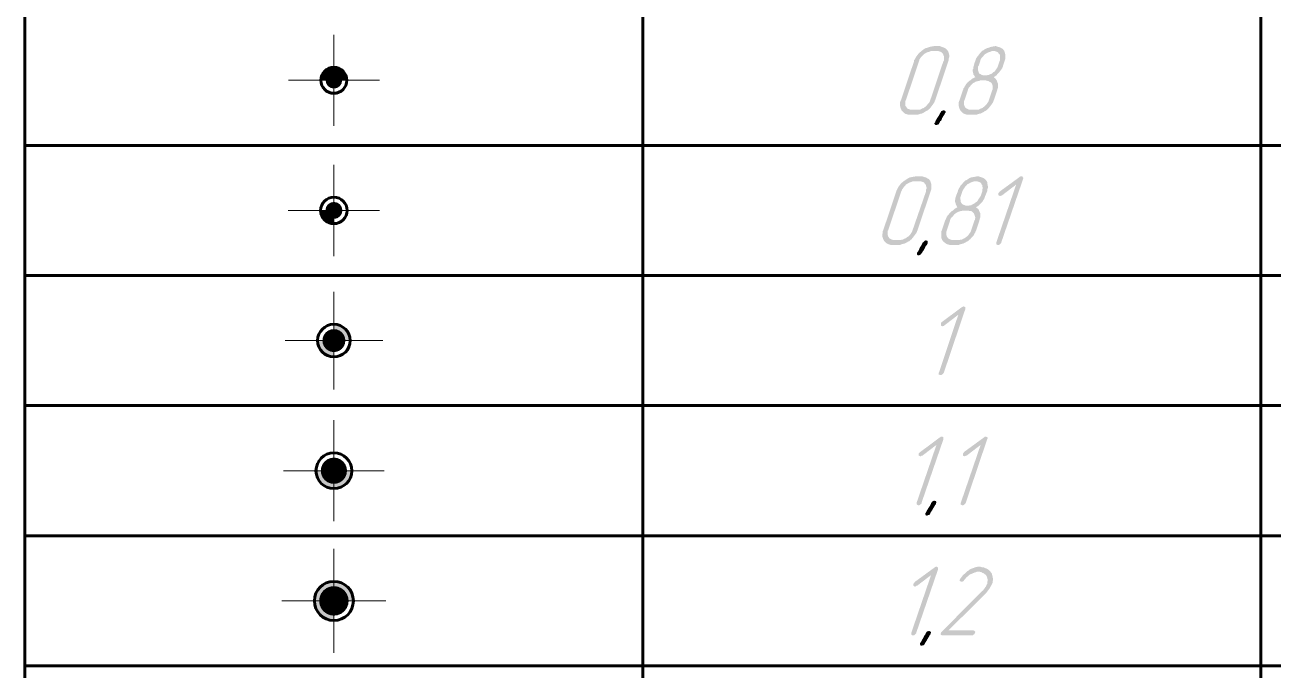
# Model space of a CAD drawing. Extents: x 346 to 4955, y 45 to 639.
# Drawn here: x 1198.1 to 1274.5, y 122.7 to 162.2 of the extents above; entities that cross this region are included whole.
import ezdxf

# ---------------------------------------------------------------- set-up
doc = ezdxf.new("R2010")
doc.units = 0
doc.header["$MEASUREMENT"] = 0
doc.layers.add('PDF _Геометрия', color=7, linetype='CONTINUOUS')
doc.layers.add('PDF _Сплошная заливка', color=7, linetype='CONTINUOUS')

msp = doc.modelspace()

# ---------------------------------------------------------------- hatches: boundary and pattern name
at = {"layer": 'PDF _Сплошная заливка', "transparency": 33554559}
h = msp.add_hatch(color=256, dxfattribs=at)
h.paths.add_polyline_path([(1253.967, 160.611), (1253.612, 160.611), (1253.562, 160.611), (1253.511, 160.586), (1253.435, 160.561), (1253.334, 160.535), (1253.258, 160.485), (1253.157, 160.434), (1253.157, 160.434), (1253.132, 160.409), (1253.081, 160.358), (1253.03, 160.308), (1252.98, 160.257), (1252.929, 160.181), (1252.878, 160.105), (1252.853, 160.004), (1252.043, 157.599), (1252.043, 157.599), (1252.018, 157.573), (1252.018, 157.523), (1252.018, 157.472), (1252.018, 157.396), (1252.018, 157.32), (1252.018, 157.244), (1252.069, 157.194), (1252.069, 157.168), (1252.094, 157.168), (1252.119, 157.118), (1252.145, 157.092), (1252.195, 157.067), (1252.271, 157.042), (1252.347, 157.017), (1252.423, 157.017), (1252.777, 157.017), (1252.828, 157.017), (1252.878, 157.017), (1252.954, 157.042), (1253.03, 157.092), (1253.132, 157.118), (1253.207, 157.194), (1253.233, 157.194), (1253.258, 157.219), (1253.283, 157.244), (1253.334, 157.295), (1253.385, 157.371), (1253.461, 157.447), (1253.511, 157.523), (1253.536, 157.599), (1254.346, 160.004), (1254.372, 160.029), (1254.372, 160.054), (1254.372, 160.105), (1254.372, 160.156), (1254.372, 160.232), (1254.372, 160.308), (1254.346, 160.358), (1254.321, 160.434), (1254.321, 160.434), (1254.296, 160.459), (1254.27, 160.485), (1254.22, 160.535), (1254.194, 160.561), (1254.119, 160.586), (1254.043, 160.611)], flags=0)
h.paths.add_polyline_path([(1254.119, 160.915), (1254.194, 160.89), (1254.27, 160.864), (1254.346, 160.839), (1254.448, 160.789), (1254.523, 160.738), (1254.599, 160.662), (1254.599, 160.637), (1254.625, 160.611), (1254.65, 160.561), (1254.675, 160.485), (1254.701, 160.383), (1254.701, 160.257), (1254.675, 160.156), (1254.675, 160.08), (1254.65, 160.004), (1253.84, 157.599), (1253.84, 157.599), (1253.84, 157.599), (1253.815, 157.573), (1253.815, 157.548), (1253.79, 157.472), (1253.739, 157.396), (1253.663, 157.295), (1253.587, 157.194), (1253.486, 157.067), (1253.359, 156.966), (1253.334, 156.966), (1253.334, 156.966), (1253.309, 156.941), (1253.283, 156.941), (1253.207, 156.89), (1253.132, 156.839), (1253.03, 156.789), (1252.904, 156.763), (1252.777, 156.713), (1252.625, 156.713), (1252.322, 156.713), (1252.271, 156.713), (1252.195, 156.713), (1252.119, 156.738), (1252.018, 156.763), (1251.942, 156.814), (1251.866, 156.89), (1251.79, 156.966), (1251.765, 156.991), (1251.765, 157.017), (1251.74, 157.067), (1251.714, 157.143), (1251.689, 157.244), (1251.689, 157.346), (1251.689, 157.472), (1251.714, 157.548), (1251.74, 157.599), (1252.549, 160.004), (1252.549, 160.029), (1252.549, 160.029), (1252.549, 160.054), (1252.575, 160.08), (1252.6, 160.13), (1252.651, 160.232), (1252.727, 160.333), (1252.803, 160.434), (1252.904, 160.535), (1253.03, 160.637), (1253.03, 160.637), (1253.03, 160.662), (1253.056, 160.662), (1253.081, 160.687), (1253.157, 160.738), (1253.258, 160.789), (1253.359, 160.814), (1253.486, 160.864), (1253.612, 160.89), (1253.764, 160.915), (1254.093, 160.915)], flags=0)
h = msp.add_hatch(color=256, dxfattribs=at)
h.paths.add_polyline_path([(1257.409, 160.611), (1257.358, 160.611), (1257.307, 160.611), (1257.257, 160.586), (1257.181, 160.561), (1257.105, 160.535), (1257.004, 160.485), (1256.928, 160.434), (1256.902, 160.434), (1256.877, 160.409), (1256.826, 160.358), (1256.801, 160.308), (1256.751, 160.257), (1256.675, 160.181), (1256.624, 160.105), (1256.599, 160.004), (1256.498, 159.7), (1256.498, 159.7), (1256.472, 159.675), (1256.472, 159.624), (1256.472, 159.548), (1256.472, 159.497), (1256.472, 159.421), (1256.498, 159.346), (1256.523, 159.27), (1256.523, 159.27), (1256.548, 159.244), (1256.573, 159.219), (1256.624, 159.194), (1256.675, 159.168), (1256.725, 159.143), (1256.801, 159.118), (1256.902, 159.118), (1256.928, 159.118), (1256.978, 159.118), (1257.054, 159.143), (1257.105, 159.143), (1257.206, 159.194), (1257.282, 159.219), (1257.358, 159.27), (1257.383, 159.295), (1257.409, 159.32), (1257.459, 159.346), (1257.51, 159.396), (1257.56, 159.472), (1257.611, 159.548), (1257.662, 159.624), (1257.687, 159.7), (1257.788, 160.004), (1257.813, 160.029), (1257.813, 160.054), (1257.813, 160.105), (1257.813, 160.156), (1257.813, 160.232), (1257.813, 160.308), (1257.813, 160.383), (1257.763, 160.434), (1257.763, 160.434), (1257.738, 160.459), (1257.712, 160.485), (1257.687, 160.535), (1257.636, 160.561), (1257.56, 160.586), (1257.485, 160.611)], flags=0)
h.paths.add_polyline_path([(1256.928, 158.814), (1256.599, 158.814), (1256.548, 158.789), (1256.472, 158.789), (1256.422, 158.763), (1256.32, 158.738), (1256.244, 158.687), (1256.143, 158.637), (1256.143, 158.611), (1256.118, 158.611), (1256.067, 158.561), (1256.017, 158.51), (1255.966, 158.434), (1255.915, 158.384), (1255.865, 158.308), (1255.839, 158.206), (1255.637, 157.599), (1255.637, 157.599), (1255.612, 157.573), (1255.612, 157.523), (1255.612, 157.472), (1255.612, 157.396), (1255.612, 157.32), (1255.637, 157.244), (1255.662, 157.194), (1255.662, 157.168), (1255.688, 157.168), (1255.713, 157.118), (1255.764, 157.092), (1255.814, 157.067), (1255.865, 157.042), (1255.941, 157.017), (1256.042, 157.017), (1256.371, 157.017), (1256.422, 157.017), (1256.472, 157.017), (1256.548, 157.042), (1256.624, 157.092), (1256.725, 157.118), (1256.801, 157.194), (1256.826, 157.194), (1256.852, 157.219), (1256.877, 157.244), (1256.928, 157.295), (1257.004, 157.371), (1257.054, 157.447), (1257.105, 157.523), (1257.13, 157.599), (1257.333, 158.206), (1257.333, 158.206), (1257.358, 158.257), (1257.358, 158.282), (1257.358, 158.358), (1257.358, 158.409), (1257.358, 158.485), (1257.333, 158.561), (1257.307, 158.637), (1257.282, 158.637), (1257.282, 158.662), (1257.257, 158.687), (1257.206, 158.713), (1257.155, 158.738), (1257.105, 158.789), (1257.029, 158.789)], flags=0)
h.paths.add_polyline_path([(1257.56, 160.915), (1257.636, 160.89), (1257.712, 160.864), (1257.813, 160.839), (1257.889, 160.789), (1257.991, 160.738), (1258.041, 160.662), (1258.067, 160.637), (1258.067, 160.611), (1258.092, 160.561), (1258.117, 160.485), (1258.142, 160.383), (1258.142, 160.257), (1258.142, 160.156), (1258.117, 160.08), (1258.092, 160.004), (1257.991, 159.7), (1257.991, 159.7), (1257.991, 159.675), (1257.991, 159.675), (1257.965, 159.624), (1257.94, 159.548), (1257.864, 159.447), (1257.788, 159.346), (1257.687, 159.244), (1257.586, 159.118), (1257.434, 159.016), (1257.434, 158.991), (1257.459, 158.991), (1257.485, 158.966), (1257.535, 158.915), (1257.56, 158.89), (1257.611, 158.814), (1257.636, 158.738), (1257.662, 158.662), (1257.662, 158.662), (1257.687, 158.637), (1257.687, 158.586), (1257.687, 158.535), (1257.687, 158.46), (1257.687, 158.384), (1257.662, 158.308), (1257.636, 158.206), (1257.434, 157.599), (1257.434, 157.599), (1257.434, 157.599), (1257.409, 157.573), (1257.409, 157.548), (1257.383, 157.472), (1257.333, 157.396), (1257.257, 157.295), (1257.181, 157.194), (1257.08, 157.067), (1256.953, 156.966), (1256.953, 156.966), (1256.928, 156.966), (1256.928, 156.941), (1256.877, 156.941), (1256.826, 156.89), (1256.725, 156.839), (1256.624, 156.789), (1256.498, 156.763), (1256.371, 156.713), (1256.219, 156.713), (1255.915, 156.713), (1255.865, 156.713), (1255.789, 156.713), (1255.713, 156.738), (1255.637, 156.763), (1255.536, 156.814), (1255.46, 156.89), (1255.384, 156.966), (1255.384, 156.991), (1255.359, 157.017), (1255.333, 157.067), (1255.308, 157.143), (1255.283, 157.244), (1255.283, 157.346), (1255.283, 157.472), (1255.308, 157.548), (1255.333, 157.599), (1255.536, 158.206), (1255.536, 158.206), (1255.561, 158.257), (1255.561, 158.308), (1255.612, 158.358), (1255.637, 158.434), (1255.688, 158.51), (1255.738, 158.586), (1255.814, 158.662), (1255.814, 158.687), (1255.865, 158.713), (1255.89, 158.738), (1255.941, 158.789), (1256.017, 158.839), (1256.093, 158.915), (1256.194, 158.966), (1256.295, 159.016), (1256.27, 159.016), (1256.27, 159.042), (1256.244, 159.092), (1256.219, 159.143), (1256.168, 159.194), (1256.168, 159.27), (1256.143, 159.371), (1256.143, 159.472), (1256.143, 159.472), (1256.143, 159.497), (1256.168, 159.523), (1256.168, 159.599), (1256.194, 159.675), (1256.219, 159.751), (1256.244, 159.877), (1256.295, 160.004), (1256.295, 160.029), (1256.295, 160.029), (1256.32, 160.054), (1256.32, 160.08), (1256.346, 160.156), (1256.396, 160.232), (1256.472, 160.333), (1256.548, 160.434), (1256.649, 160.561), (1256.776, 160.662), (1256.776, 160.662), (1256.801, 160.662), (1256.801, 160.662), (1256.826, 160.687), (1256.902, 160.738), (1257.004, 160.789), (1257.105, 160.814), (1257.231, 160.864), (1257.358, 160.89), (1257.51, 160.915), (1257.535, 160.915)], flags=0)
for points in [[(1216.991, 158.823), (1216.188, 158.823), (1216.215, 159.031), (1216.295, 159.225), (1216.423, 159.392), (1216.589, 159.519), (1216.783, 159.6), (1216.991, 159.627)], [(1216.991, 158.823), (1216.483, 158.823), (1216.522, 159.017), (1216.632, 159.183), (1216.797, 159.292), (1216.991, 159.331)], [(1216.991, 158.823), (1216.991, 159.627), (1217.2, 159.6), (1217.394, 159.519), (1217.56, 159.392), (1217.688, 159.225), (1217.768, 159.031), (1217.795, 158.823)], [(1216.991, 158.823), (1216.991, 159.331), (1217.186, 159.292), (1217.351, 159.183), (1217.461, 159.017), (1217.5, 158.823)], [(1254.397, 156.966), (1254.448, 156.966), (1254.448, 156.941), (1254.473, 156.915), (1254.473, 156.89), (1254.473, 156.839), (1254.473, 156.839), (1254.473, 156.839), (1254.448, 156.814), (1254.448, 156.789), (1254.422, 156.763), (1254.397, 156.713), (1254.346, 156.637), (1254.27, 156.51), (1254.22, 156.384), (1254.194, 156.333), (1254.144, 156.308), (1254.144, 156.257), (1254.119, 156.232), (1254.093, 156.206), (1254.093, 156.206), (1254.068, 156.156), (1254.043, 156.131), (1254.017, 156.105), (1253.967, 156.105), (1253.941, 156.08), (1253.916, 156.08), (1253.865, 156.08), (1253.84, 156.105), (1253.815, 156.131), (1253.79, 156.156), (1253.79, 156.181), (1253.79, 156.206), (1253.815, 156.232), (1253.815, 156.232), (1253.815, 156.232), (1253.84, 156.257), (1253.84, 156.282), (1253.865, 156.333), (1253.916, 156.434), (1253.992, 156.561), (1254.068, 156.662), (1254.093, 156.713), (1254.119, 156.763), (1254.144, 156.814), (1254.169, 156.839), (1254.169, 156.839), (1254.169, 156.865), (1254.194, 156.89), (1254.22, 156.941), (1254.27, 156.941), (1254.296, 156.966), (1254.346, 156.991), (1254.372, 156.991)], [(1259.205, 152.915), (1259.205, 152.89), (1259.231, 152.865), (1259.231, 152.839), (1259.231, 152.789), (1257.889, 148.89), (1257.889, 148.89), (1257.889, 148.865), (1257.839, 148.814), (1257.813, 148.789), (1257.788, 148.764), (1257.738, 148.738), (1257.687, 148.738), (1257.662, 148.738), (1257.611, 148.764), (1257.611, 148.764), (1257.586, 148.789), (1257.586, 148.84), (1257.586, 148.89), (1258.801, 152.434), (1257.94, 151.776), (1257.915, 151.776), (1257.889, 151.751), (1257.864, 151.751), (1257.813, 151.726), (1257.813, 151.726), (1257.788, 151.751), (1257.763, 151.751), (1257.738, 151.776), (1257.712, 151.776), (1257.712, 151.801), (1257.712, 151.852), (1257.712, 151.877), (1257.712, 151.903), (1257.738, 151.928), (1257.763, 151.953), (1257.788, 152.004), (1259.003, 152.89), (1259.003, 152.89), (1259.028, 152.915), (1259.079, 152.941), (1259.129, 152.941), (1259.155, 152.941)], [(1216.991, 150.85), (1216.991, 150.033), (1216.78, 150.061), (1216.583, 150.142), (1216.414, 150.272), (1216.284, 150.441), (1216.203, 150.638), (1216.175, 150.85)], [(1216.991, 150.85), (1216.991, 150.329), (1216.792, 150.368), (1216.623, 150.481), (1216.51, 150.65), (1216.471, 150.85)], [(1253.334, 148.991), (1253.359, 148.991), (1253.385, 148.966), (1253.385, 148.941), (1253.385, 148.916), (1253.385, 148.89), (1253.385, 148.865), (1253.385, 148.865), (1253.385, 148.84), (1253.359, 148.814), (1253.359, 148.789), (1253.334, 148.738), (1253.258, 148.662), (1253.207, 148.536), (1253.132, 148.409), (1253.106, 148.359), (1253.081, 148.333), (1253.056, 148.283), (1253.03, 148.257), (1253.03, 148.232), (1253.005, 148.232), (1252.98, 148.181), (1252.954, 148.156), (1252.929, 148.131), (1252.904, 148.131), (1252.853, 148.105), (1252.828, 148.105), (1252.777, 148.105), (1252.752, 148.131), (1252.727, 148.156), (1252.727, 148.181), (1252.727, 148.207), (1252.727, 148.232), (1252.727, 148.257), (1252.727, 148.257), (1252.727, 148.257), (1252.752, 148.283), (1252.752, 148.308), (1252.803, 148.359), (1252.853, 148.46), (1252.904, 148.586), (1252.98, 148.688), (1253.005, 148.738), (1253.03, 148.789), (1253.056, 148.84), (1253.081, 148.865), (1253.081, 148.89), (1253.106, 148.89), (1253.132, 148.916), (1253.157, 148.966), (1253.182, 148.966), (1253.207, 148.991), (1253.258, 149.017), (1253.283, 149.017)], [(1255.662, 144.941), (1255.688, 144.941), (1255.688, 144.89), (1255.688, 144.865), (1255.688, 144.814), (1254.372, 140.916), (1254.372, 140.916), (1254.346, 140.89), (1254.321, 140.84), (1254.296, 140.814), (1254.245, 140.789), (1254.22, 140.764), (1254.169, 140.764), (1254.144, 140.764), (1254.093, 140.789), (1254.068, 140.789), (1254.043, 140.814), (1254.043, 140.865), (1254.068, 140.916), (1255.257, 144.46), (1254.397, 143.802), (1254.397, 143.802), (1254.372, 143.776), (1254.321, 143.776), (1254.296, 143.751), (1254.27, 143.751), (1254.245, 143.776), (1254.22, 143.776), (1254.194, 143.802), (1254.194, 143.802), (1254.194, 143.827), (1254.194, 143.878), (1254.194, 143.928), (1254.194, 143.928), (1254.194, 143.954), (1254.22, 143.979), (1254.27, 144.03), (1255.46, 144.916), (1255.485, 144.916), (1255.51, 144.941), (1255.561, 144.966), (1255.586, 144.966), (1255.612, 144.966)], [(1216.991, 142.876), (1216.991, 143.882), (1217.252, 143.847), (1217.494, 143.747), (1217.702, 143.587), (1217.862, 143.379), (1217.962, 143.136), (1217.996, 142.876)], [(1216.991, 142.876), (1216.991, 143.58), (1217.174, 143.556), (1217.343, 143.486), (1217.489, 143.374), (1217.601, 143.228), (1217.671, 143.059), (1217.695, 142.876)], [(1216.991, 142.876), (1216.991, 141.871), (1216.732, 141.905), (1216.489, 142.006), (1216.281, 142.165), (1216.121, 142.374), (1216.021, 142.616), (1215.986, 142.876)], [(1216.991, 142.876), (1216.991, 142.172), (1216.809, 142.197), (1216.64, 142.267), (1216.494, 142.379), (1216.382, 142.524), (1216.312, 142.694), (1216.288, 142.876)], [(1254.321, 136.967), (1254.346, 136.967), (1254.346, 136.916), (1254.346, 136.891), (1254.346, 136.84), (1253.005, 132.941), (1253.005, 132.941), (1253.005, 132.916), (1252.98, 132.865), (1252.929, 132.84), (1252.904, 132.815), (1252.853, 132.789), (1252.803, 132.789), (1252.803, 132.789), (1252.752, 132.815), (1252.727, 132.815), (1252.701, 132.865), (1252.701, 132.891), (1252.701, 132.941), (1253.916, 136.486), (1253.056, 135.827), (1253.056, 135.827), (1253.005, 135.827), (1252.98, 135.802), (1252.929, 135.777), (1252.929, 135.777), (1252.904, 135.802), (1252.878, 135.802), (1252.853, 135.827), (1252.828, 135.827), (1252.828, 135.853), (1252.828, 135.903), (1252.828, 135.954), (1252.828, 135.954), (1252.853, 135.979), (1252.878, 136.005), (1252.929, 136.055), (1254.119, 136.941), (1254.119, 136.941), (1254.169, 136.967), (1254.194, 136.992), (1254.245, 136.992), (1254.27, 136.992)], [(1257.004, 136.967), (1257.029, 136.967), (1257.054, 136.916), (1257.054, 136.891), (1257.029, 136.84), (1255.713, 132.941), (1255.713, 132.941), (1255.713, 132.916), (1255.662, 132.865), (1255.637, 132.84), (1255.612, 132.815), (1255.561, 132.789), (1255.51, 132.789), (1255.485, 132.789), (1255.435, 132.815), (1255.409, 132.815), (1255.409, 132.865), (1255.409, 132.891), (1255.409, 132.941), (1256.624, 136.486), (1255.764, 135.827), (1255.738, 135.827), (1255.713, 135.827), (1255.688, 135.802), (1255.637, 135.777), (1255.637, 135.777), (1255.612, 135.802), (1255.586, 135.802), (1255.536, 135.827), (1255.536, 135.827), (1255.536, 135.853), (1255.536, 135.903), (1255.536, 135.954), (1255.536, 135.954), (1255.561, 135.979), (1255.586, 136.005), (1255.612, 136.055), (1256.826, 136.941), (1256.826, 136.941), (1256.852, 136.967), (1256.902, 136.992), (1256.953, 136.992), (1256.953, 136.992)], [(1216.991, 134.903), (1216.991, 133.797), (1216.705, 133.835), (1216.439, 133.945), (1216.21, 134.121), (1216.034, 134.35), (1215.924, 134.617), (1215.886, 134.903)], [(1216.991, 134.903), (1216.991, 134.099), (1216.783, 134.126), (1216.589, 134.206), (1216.423, 134.334), (1216.295, 134.501), (1216.215, 134.695), (1216.188, 134.903)], [(1216.991, 134.903), (1217.795, 134.903), (1217.768, 134.695), (1217.688, 134.501), (1217.56, 134.334), (1217.394, 134.206), (1217.2, 134.126), (1216.991, 134.099)], [(1216.991, 134.903), (1218.097, 134.903), (1218.059, 134.617), (1217.949, 134.35), (1217.773, 134.121), (1217.544, 133.945), (1217.278, 133.835), (1216.991, 133.797)], [(1253.84, 133.043), (1253.891, 133.043), (1253.891, 133.017), (1253.916, 132.992), (1253.916, 132.967), (1253.916, 132.941), (1253.891, 132.916), (1253.891, 132.916), (1253.891, 132.891), (1253.891, 132.865), (1253.865, 132.84), (1253.84, 132.815), (1253.79, 132.714), (1253.714, 132.587), (1253.638, 132.46), (1253.612, 132.41), (1253.587, 132.384), (1253.562, 132.334), (1253.536, 132.308), (1253.536, 132.283), (1253.536, 132.283), (1253.511, 132.233), (1253.486, 132.207), (1253.435, 132.182), (1253.41, 132.182), (1253.359, 132.157), (1253.359, 132.157), (1253.309, 132.157), (1253.258, 132.182), (1253.258, 132.207), (1253.233, 132.233), (1253.233, 132.258), (1253.233, 132.283), (1253.233, 132.308), (1253.233, 132.308), (1253.258, 132.334), (1253.258, 132.334), (1253.283, 132.359), (1253.309, 132.41), (1253.359, 132.511), (1253.435, 132.638), (1253.511, 132.739), (1253.536, 132.789), (1253.562, 132.84), (1253.587, 132.891), (1253.587, 132.916), (1253.612, 132.941), (1253.612, 132.941), (1253.638, 132.992), (1253.663, 133.017), (1253.714, 133.043), (1253.739, 133.043), (1253.764, 133.068), (1253.79, 133.068)], [(1253.992, 128.992), (1253.992, 128.992), (1254.017, 128.941), (1254.017, 128.916), (1254.017, 128.866), (1252.676, 124.967), (1252.676, 124.967), (1252.676, 124.942), (1252.625, 124.891), (1252.6, 124.866), (1252.575, 124.84), (1252.524, 124.815), (1252.474, 124.815), (1252.448, 124.815), (1252.398, 124.84), (1252.398, 124.84), (1252.372, 124.891), (1252.372, 124.916), (1252.372, 124.967), (1253.587, 128.511), (1252.727, 127.853), (1252.701, 127.853), (1252.676, 127.853), (1252.651, 127.828), (1252.6, 127.802), (1252.6, 127.802), (1252.575, 127.828), (1252.549, 127.828), (1252.524, 127.853), (1252.499, 127.853), (1252.499, 127.904), (1252.499, 127.929), (1252.499, 127.98), (1252.499, 127.98), (1252.524, 128.005), (1252.549, 128.03), (1252.575, 128.081), (1253.79, 128.967), (1253.79, 128.967), (1253.815, 128.992), (1253.865, 129.017), (1253.916, 129.017), (1253.941, 129.017)], [(1256.624, 129.017), (1256.7, 128.992), (1256.801, 128.992), (1256.902, 128.941), (1257.029, 128.891), (1257.13, 128.815), (1257.231, 128.714), (1257.231, 128.714), (1257.257, 128.663), (1257.307, 128.612), (1257.333, 128.511), (1257.358, 128.41), (1257.383, 128.283), (1257.383, 128.207), (1257.358, 128.131), (1257.358, 128.055), (1257.333, 127.98), (1257.333, 127.98), (1257.307, 127.929), (1257.282, 127.878), (1257.231, 127.802), (1257.181, 127.701), (1257.105, 127.6), (1257.029, 127.499), (1256.928, 127.372), (1254.65, 125.119), (1256.194, 125.119), (1256.244, 125.094), (1256.27, 125.068), (1256.295, 125.043), (1256.295, 125.018), (1256.27, 124.967), (1256.27, 124.967), (1256.27, 124.942), (1256.244, 124.916), (1256.244, 124.891), (1256.194, 124.866), (1256.168, 124.84), (1256.118, 124.815), (1256.067, 124.815), (1254.245, 124.815), (1254.245, 124.815), (1254.22, 124.84), (1254.194, 124.84), (1254.169, 124.891), (1254.169, 124.916), (1254.194, 124.967), (1254.194, 124.967), (1254.194, 124.992), (1254.22, 125.018), (1254.245, 125.043), (1256.725, 127.549), (1256.725, 127.549), (1256.776, 127.574), (1256.801, 127.625), (1256.852, 127.676), (1256.902, 127.752), (1256.953, 127.802), (1256.978, 127.904), (1257.029, 127.98), (1257.029, 127.98), (1257.029, 127.98), (1257.029, 128.03), (1257.029, 128.081), (1257.054, 128.157), (1257.054, 128.233), (1257.029, 128.334), (1257.004, 128.41), (1256.953, 128.511), (1256.953, 128.511), (1256.928, 128.536), (1256.877, 128.562), (1256.826, 128.612), (1256.751, 128.638), (1256.675, 128.688), (1256.573, 128.714), (1256.472, 128.714), (1256.422, 128.714), (1256.396, 128.714), (1256.346, 128.688), (1256.295, 128.688), (1256.194, 128.638), (1256.118, 128.612), (1256.067, 128.587), (1255.991, 128.562), (1255.915, 128.511), (1255.839, 128.435), (1255.764, 128.385), (1255.688, 128.283), (1255.612, 128.207), (1255.612, 128.207), (1255.612, 128.182), (1255.586, 128.157), (1255.51, 128.106), (1255.485, 128.106), (1255.46, 128.106), (1255.435, 128.106), (1255.384, 128.131), (1255.359, 128.131), (1255.333, 128.157), (1255.333, 128.207), (1255.359, 128.258), (1255.359, 128.258), (1255.359, 128.258), (1255.384, 128.309), (1255.384, 128.309), (1255.409, 128.334), (1255.435, 128.359), (1255.46, 128.41), (1255.51, 128.46), (1255.561, 128.536), (1255.637, 128.587), (1255.713, 128.663), (1255.789, 128.739), (1255.89, 128.79), (1255.966, 128.866), (1256.093, 128.916), (1256.194, 128.941), (1256.295, 128.992), (1256.422, 129.017), (1256.548, 129.017), (1256.599, 129.017)], [(1216.991, 126.929), (1215.785, 126.929), (1215.827, 127.242), (1215.947, 127.533), (1216.139, 127.783), (1216.389, 127.974), (1216.679, 128.095), (1216.991, 128.136)], [(1216.991, 126.929), (1216.087, 126.929), (1216.118, 127.164), (1216.208, 127.382), (1216.352, 127.569), (1216.539, 127.713), (1216.757, 127.803), (1216.991, 127.834)], [(1216.991, 126.929), (1216.991, 128.136), (1217.304, 128.095), (1217.595, 127.974), (1217.844, 127.783), (1218.036, 127.533), (1218.156, 127.242), (1218.198, 126.929)], [(1216.991, 126.929), (1216.991, 127.834), (1217.225, 127.803), (1217.444, 127.713), (1217.631, 127.569), (1217.775, 127.382), (1217.865, 127.164), (1217.896, 126.929)], [(1216.991, 126.929), (1216.991, 125.723), (1216.679, 125.764), (1216.389, 125.885), (1216.139, 126.076), (1215.947, 126.326), (1215.827, 126.617), (1215.785, 126.929)], [(1216.991, 126.929), (1216.991, 126.025), (1216.757, 126.056), (1216.539, 126.146), (1216.352, 126.29), (1216.208, 126.477), (1216.118, 126.695), (1216.087, 126.929)], [(1253.511, 125.068), (1253.536, 125.068), (1253.562, 125.043), (1253.587, 125.018), (1253.587, 124.992), (1253.587, 124.967), (1253.562, 124.942), (1253.562, 124.942), (1253.562, 124.942), (1253.562, 124.891), (1253.536, 124.866), (1253.511, 124.84), (1253.461, 124.739), (1253.385, 124.613), (1253.309, 124.486), (1253.283, 124.435), (1253.258, 124.41), (1253.233, 124.359), (1253.207, 124.334), (1253.207, 124.309), (1253.207, 124.309), (1253.182, 124.258), (1253.157, 124.233), (1253.106, 124.208), (1253.081, 124.208), (1253.03, 124.182), (1253.005, 124.182), (1252.98, 124.182), (1252.929, 124.208), (1252.929, 124.233), (1252.904, 124.258), (1252.904, 124.283), (1252.904, 124.309), (1252.904, 124.334), (1252.904, 124.334), (1252.929, 124.359), (1252.929, 124.359), (1252.954, 124.41), (1252.98, 124.435), (1253.03, 124.537), (1253.106, 124.663), (1253.157, 124.764), (1253.182, 124.815), (1253.233, 124.866), (1253.233, 124.916), (1253.258, 124.942), (1253.283, 124.967), (1253.283, 124.967), (1253.309, 125.018), (1253.334, 125.043), (1253.359, 125.068), (1253.41, 125.068), (1253.435, 125.094), (1253.461, 125.094)]]:
    msp.add_hatch(color=256, dxfattribs=at).paths.add_polyline_path(points)
at = {"layer": 'PDF _Сплошная заливка', "true_color": 0xffffff, "transparency": 33554559}
for points in [[(1216.991, 158.315), (1216.797, 158.354), (1216.632, 158.464), (1216.522, 158.629), (1216.483, 158.823), (1216.991, 158.823)], [(1217.5, 158.823), (1217.461, 158.629), (1217.351, 158.464), (1217.186, 158.354), (1216.991, 158.315), (1216.991, 158.823)], [(1216.471, 150.85), (1216.51, 151.049), (1216.623, 151.218), (1216.792, 151.331), (1216.991, 151.371), (1216.991, 150.85)], [(1216.991, 151.371), (1217.191, 151.331), (1217.36, 151.218), (1217.473, 151.049), (1217.513, 150.85), (1216.991, 150.85)], [(1217.513, 150.85), (1217.473, 150.65), (1217.36, 150.481), (1217.191, 150.368), (1216.991, 150.329), (1216.991, 150.85)], [(1216.288, 142.876), (1216.312, 143.059), (1216.382, 143.228), (1216.494, 143.374), (1216.64, 143.486), (1216.809, 143.556), (1216.991, 143.58), (1216.991, 142.876)], [(1217.695, 142.876), (1217.671, 142.694), (1217.601, 142.524), (1217.489, 142.379), (1217.343, 142.267), (1217.174, 142.197), (1216.991, 142.172), (1216.991, 142.876)], [(1216.188, 134.903), (1216.215, 135.111), (1216.295, 135.305), (1216.423, 135.471), (1216.589, 135.599), (1216.783, 135.68), (1216.991, 135.707), (1216.991, 134.903)], [(1216.991, 135.707), (1217.2, 135.68), (1217.394, 135.599), (1217.56, 135.471), (1217.688, 135.305), (1217.768, 135.111), (1217.795, 134.903), (1216.991, 134.903)], [(1217.896, 126.929), (1217.865, 126.695), (1217.775, 126.477), (1217.631, 126.29), (1217.444, 126.146), (1217.225, 126.056), (1216.991, 126.025), (1216.991, 126.929)]]:
    msp.add_hatch(color=7, dxfattribs=at).paths.add_polyline_path(points)
at = {"layer": 'PDF _Сплошная заливка', "transparency": 33554559}
h = msp.add_hatch(color=256, dxfattribs=at)
h.paths.add_polyline_path([(1252.878, 152.637), (1252.524, 152.637), (1252.474, 152.637), (1252.423, 152.612), (1252.347, 152.586), (1252.271, 152.561), (1252.17, 152.51), (1252.094, 152.46), (1252.094, 152.46), (1252.043, 152.434), (1252.018, 152.384), (1251.967, 152.333), (1251.917, 152.282), (1251.866, 152.207), (1251.815, 152.131), (1251.765, 152.029), (1250.955, 149.624), (1250.955, 149.624), (1250.93, 149.599), (1250.93, 149.548), (1250.93, 149.498), (1250.93, 149.422), (1250.93, 149.346), (1250.955, 149.27), (1250.98, 149.219), (1250.98, 149.194), (1251.006, 149.194), (1251.031, 149.143), (1251.082, 149.118), (1251.132, 149.093), (1251.183, 149.067), (1251.259, 149.042), (1251.36, 149.042), (1251.689, 149.042), (1251.74, 149.042), (1251.815, 149.067), (1251.866, 149.067), (1251.942, 149.118), (1252.043, 149.143), (1252.119, 149.219), (1252.145, 149.219), (1252.17, 149.245), (1252.22, 149.27), (1252.271, 149.321), (1252.322, 149.397), (1252.372, 149.472), (1252.423, 149.548), (1252.448, 149.624), (1253.283, 152.029), (1253.283, 152.055), (1253.283, 152.08), (1253.283, 152.131), (1253.309, 152.181), (1253.309, 152.257), (1253.283, 152.333), (1253.283, 152.384), (1253.233, 152.46), (1253.233, 152.46), (1253.207, 152.485), (1253.182, 152.51), (1253.157, 152.561), (1253.106, 152.586), (1253.03, 152.612), (1252.954, 152.637)], flags=0)
h.paths.add_polyline_path([(1253.03, 152.941), (1253.106, 152.915), (1253.182, 152.89), (1253.283, 152.865), (1253.359, 152.814), (1253.461, 152.763), (1253.511, 152.688), (1253.536, 152.662), (1253.536, 152.637), (1253.562, 152.586), (1253.587, 152.51), (1253.612, 152.409), (1253.612, 152.282), (1253.612, 152.181), (1253.587, 152.105), (1253.562, 152.029), (1252.752, 149.624), (1252.752, 149.624), (1252.752, 149.624), (1252.752, 149.599), (1252.727, 149.574), (1252.701, 149.498), (1252.651, 149.422), (1252.575, 149.321), (1252.499, 149.219), (1252.398, 149.093), (1252.271, 148.991), (1252.271, 148.991), (1252.271, 148.991), (1252.246, 148.966), (1252.22, 148.966), (1252.145, 148.916), (1252.043, 148.865), (1251.942, 148.814), (1251.815, 148.789), (1251.689, 148.738), (1251.537, 148.738), (1251.233, 148.738), (1251.183, 148.738), (1251.107, 148.738), (1251.031, 148.764), (1250.955, 148.789), (1250.854, 148.84), (1250.778, 148.916), (1250.702, 148.991), (1250.702, 149.017), (1250.677, 149.042), (1250.651, 149.093), (1250.626, 149.169), (1250.601, 149.27), (1250.601, 149.371), (1250.626, 149.498), (1250.626, 149.574), (1250.651, 149.624), (1251.461, 152.029), (1251.461, 152.055), (1251.461, 152.055), (1251.487, 152.08), (1251.487, 152.105), (1251.512, 152.156), (1251.562, 152.257), (1251.638, 152.358), (1251.714, 152.46), (1251.815, 152.561), (1251.942, 152.662), (1251.942, 152.662), (1251.967, 152.688), (1251.993, 152.688), (1252.018, 152.713), (1252.094, 152.763), (1252.17, 152.814), (1252.271, 152.865), (1252.398, 152.89), (1252.524, 152.915), (1252.676, 152.941), (1253.005, 152.941)], flags=0)
h = msp.add_hatch(color=256, dxfattribs=at)
h.paths.add_polyline_path([(1256.32, 152.637), (1256.27, 152.637), (1256.219, 152.637), (1256.168, 152.612), (1256.093, 152.586), (1256.017, 152.561), (1255.941, 152.51), (1255.839, 152.46), (1255.839, 152.46), (1255.789, 152.434), (1255.764, 152.384), (1255.713, 152.333), (1255.662, 152.282), (1255.612, 152.207), (1255.561, 152.131), (1255.51, 152.029), (1255.409, 151.726), (1255.409, 151.726), (1255.409, 151.7), (1255.384, 151.65), (1255.384, 151.574), (1255.384, 151.523), (1255.409, 151.447), (1255.409, 151.371), (1255.435, 151.32), (1255.46, 151.295), (1255.46, 151.27), (1255.485, 151.245), (1255.536, 151.219), (1255.586, 151.194), (1255.662, 151.169), (1255.713, 151.143), (1255.814, 151.143), (1255.865, 151.143), (1255.915, 151.143), (1255.966, 151.169), (1256.042, 151.169), (1256.118, 151.219), (1256.194, 151.245), (1256.295, 151.32), (1256.295, 151.32), (1256.32, 151.346), (1256.371, 151.371), (1256.422, 151.422), (1256.472, 151.498), (1256.523, 151.574), (1256.573, 151.65), (1256.624, 151.726), (1256.725, 152.029), (1256.725, 152.055), (1256.725, 152.08), (1256.725, 152.131), (1256.751, 152.181), (1256.751, 152.257), (1256.725, 152.333), (1256.725, 152.409), (1256.675, 152.46), (1256.675, 152.46), (1256.675, 152.485), (1256.649, 152.51), (1256.599, 152.561), (1256.548, 152.586), (1256.472, 152.612), (1256.422, 152.637)], flags=0)
h.paths.add_polyline_path([(1255.865, 150.839), (1255.51, 150.839), (1255.46, 150.814), (1255.409, 150.814), (1255.333, 150.789), (1255.257, 150.764), (1255.156, 150.713), (1255.08, 150.662), (1255.055, 150.637), (1255.03, 150.637), (1255.004, 150.586), (1254.954, 150.536), (1254.903, 150.46), (1254.827, 150.409), (1254.777, 150.333), (1254.751, 150.232), (1254.549, 149.624), (1254.549, 149.624), (1254.549, 149.599), (1254.523, 149.548), (1254.523, 149.498), (1254.523, 149.422), (1254.523, 149.346), (1254.549, 149.27), (1254.574, 149.219), (1254.599, 149.194), (1254.599, 149.194), (1254.625, 149.143), (1254.675, 149.118), (1254.726, 149.093), (1254.777, 149.067), (1254.852, 149.042), (1254.954, 149.042), (1255.283, 149.042), (1255.333, 149.042), (1255.409, 149.067), (1255.485, 149.067), (1255.561, 149.118), (1255.637, 149.143), (1255.738, 149.219), (1255.738, 149.219), (1255.764, 149.245), (1255.814, 149.27), (1255.865, 149.321), (1255.915, 149.397), (1255.966, 149.472), (1256.017, 149.548), (1256.042, 149.624), (1256.244, 150.232), (1256.27, 150.257), (1256.27, 150.283), (1256.27, 150.308), (1256.295, 150.384), (1256.295, 150.434), (1256.27, 150.51), (1256.244, 150.586), (1256.219, 150.662), (1256.219, 150.662), (1256.194, 150.688), (1256.168, 150.713), (1256.143, 150.738), (1256.093, 150.789), (1256.017, 150.814), (1255.941, 150.814)], flags=0)
h.paths.add_polyline_path([(1256.498, 152.941), (1256.548, 152.915), (1256.649, 152.89), (1256.725, 152.865), (1256.826, 152.814), (1256.902, 152.763), (1256.978, 152.688), (1256.978, 152.662), (1257.004, 152.637), (1257.029, 152.586), (1257.029, 152.51), (1257.054, 152.409), (1257.08, 152.282), (1257.054, 152.181), (1257.029, 152.105), (1257.029, 152.029), (1256.902, 151.726), (1256.902, 151.726), (1256.902, 151.7), (1256.902, 151.7), (1256.877, 151.675), (1256.852, 151.574), (1256.801, 151.498), (1256.725, 151.371), (1256.624, 151.27), (1256.498, 151.143), (1256.346, 151.042), (1256.346, 151.017), (1256.371, 151.017), (1256.422, 150.991), (1256.447, 150.941), (1256.498, 150.915), (1256.523, 150.839), (1256.548, 150.789), (1256.599, 150.688), (1256.599, 150.688), (1256.599, 150.662), (1256.599, 150.612), (1256.599, 150.561), (1256.599, 150.485), (1256.599, 150.409), (1256.573, 150.333), (1256.548, 150.232), (1256.346, 149.624), (1256.346, 149.624), (1256.346, 149.624), (1256.346, 149.599), (1256.32, 149.574), (1256.295, 149.498), (1256.244, 149.422), (1256.194, 149.321), (1256.093, 149.219), (1255.991, 149.093), (1255.865, 148.991), (1255.865, 148.991), (1255.865, 148.991), (1255.839, 148.966), (1255.814, 148.966), (1255.738, 148.916), (1255.637, 148.865), (1255.536, 148.814), (1255.409, 148.789), (1255.283, 148.738), (1255.131, 148.738), (1254.827, 148.738), (1254.777, 148.738), (1254.726, 148.738), (1254.65, 148.764), (1254.549, 148.789), (1254.473, 148.84), (1254.372, 148.916), (1254.296, 148.991), (1254.296, 149.017), (1254.27, 149.042), (1254.245, 149.093), (1254.22, 149.169), (1254.22, 149.27), (1254.22, 149.371), (1254.22, 149.498), (1254.22, 149.574), (1254.245, 149.624), (1254.448, 150.232), (1254.473, 150.257), (1254.473, 150.283), (1254.498, 150.333), (1254.523, 150.384), (1254.549, 150.46), (1254.599, 150.536), (1254.675, 150.612), (1254.726, 150.688), (1254.751, 150.713), (1254.777, 150.738), (1254.827, 150.789), (1254.878, 150.814), (1254.954, 150.865), (1255.03, 150.941), (1255.105, 150.991), (1255.207, 151.042), (1255.207, 151.042), (1255.181, 151.067), (1255.156, 151.118), (1255.131, 151.169), (1255.105, 151.219), (1255.08, 151.32), (1255.055, 151.396), (1255.055, 151.498), (1255.055, 151.498), (1255.08, 151.523), (1255.08, 151.548), (1255.08, 151.624), (1255.105, 151.7), (1255.131, 151.776), (1255.181, 151.903), (1255.232, 152.029), (1255.232, 152.055), (1255.232, 152.055), (1255.232, 152.08), (1255.257, 152.105), (1255.283, 152.181), (1255.333, 152.257), (1255.384, 152.358), (1255.485, 152.46), (1255.586, 152.586), (1255.688, 152.688), (1255.713, 152.688), (1255.713, 152.688), (1255.738, 152.688), (1255.764, 152.713), (1255.839, 152.763), (1255.915, 152.814), (1256.017, 152.865), (1256.143, 152.89), (1256.295, 152.915), (1256.422, 152.941), (1256.472, 152.941)], flags=0)

# ---------------------------------------------------------------- linework, layer by layer
at = {"layer": 'PDF _Геометрия', "lineweight": 60}
for points in [[(1235.923, 76.491), (1235.923, 90.052), (1235.923, 99.022), (1235.923, 106.996), (1235.923, 114.969), (1235.923, 122.943), (1235.923, 130.916), (1235.923, 138.89), (1235.923, 146.863), (1235.923, 154.836), (1235.923, 162.81), (1235.923, 170.783), (1235.923, 178.757), (1235.923, 193.707)], [(1273.785, 76.491), (1273.785, 90.052), (1273.785, 99.022), (1273.785, 106.996), (1273.785, 114.969), (1273.785, 122.943), (1273.785, 130.916), (1273.785, 138.89), (1273.785, 146.863), (1273.785, 154.836), (1273.785, 162.81), (1273.785, 170.783), (1273.785, 178.757), (1273.785, 193.707)]]:
    msp.add_lwpolyline(points, dxfattribs=at)
for points in [[(1362.664, 154.836), (1362.664, 162.81), (1198.06, 162.81), (1198.06, 154.836)], [(1362.664, 146.863), (1362.664, 154.836), (1198.06, 154.836), (1198.06, 146.863)], [(1362.664, 138.89), (1362.664, 146.863), (1198.06, 146.863), (1198.06, 138.89)], [(1362.664, 130.916), (1362.664, 138.89), (1198.06, 138.89), (1198.06, 130.916)], [(1362.664, 122.943), (1362.664, 130.916), (1198.06, 130.916), (1198.06, 122.943)], [(1362.664, 114.969), (1362.664, 122.943), (1198.06, 122.943), (1198.06, 114.969)]]:
    msp.add_lwpolyline(points, close=True, dxfattribs=at)
at = {"layer": 'PDF _Геометрия', "lineweight": 18}
for points in [[(1216.991, 156.032), (1216.991, 161.614)], [(1216.991, 156.332), (1216.991, 161.315)], [(1214.202, 158.823), (1219.781, 158.823)], [(1214.501, 158.823), (1219.482, 158.823)], [(1216.991, 148.046), (1216.991, 153.653)], [(1216.991, 148.345), (1216.991, 153.354)], [(1214.189, 150.85), (1219.794, 150.85)], [(1214.488, 150.85), (1219.495, 150.85)], [(1216.991, 139.886), (1216.991, 145.866)], [(1216.991, 140.185), (1216.991, 145.567)], [(1214.002, 142.876), (1219.981, 142.876)], [(1214.301, 142.876), (1219.682, 142.876)], [(1216.991, 131.813), (1216.991, 137.993)], [(1216.991, 132.112), (1216.991, 137.694)], [(1213.903, 134.903), (1220.08, 134.903)], [(1214.202, 134.903), (1219.781, 134.903)], [(1216.991, 123.74), (1216.991, 130.119)], [(1216.991, 124.039), (1216.991, 129.82)], [(1213.803, 126.929), (1220.18, 126.929)], [(1214.102, 126.929), (1219.881, 126.929)]]:
    msp.add_lwpolyline(points, dxfattribs=at)
at = {"layer": 'PDF _Геометрия', "lineweight": 60}
for centre, radius in [((1216.991, 158.823), 0.797), ((1216.991, 150.85), 0.81), ((1216.991, 142.876), 0.996), ((1216.991, 134.903), 1.096), ((1216.991, 126.93), 1.196)]:
    msp.add_circle(centre, radius, dxfattribs=at)

doc.saveas('drawing.dxf')
